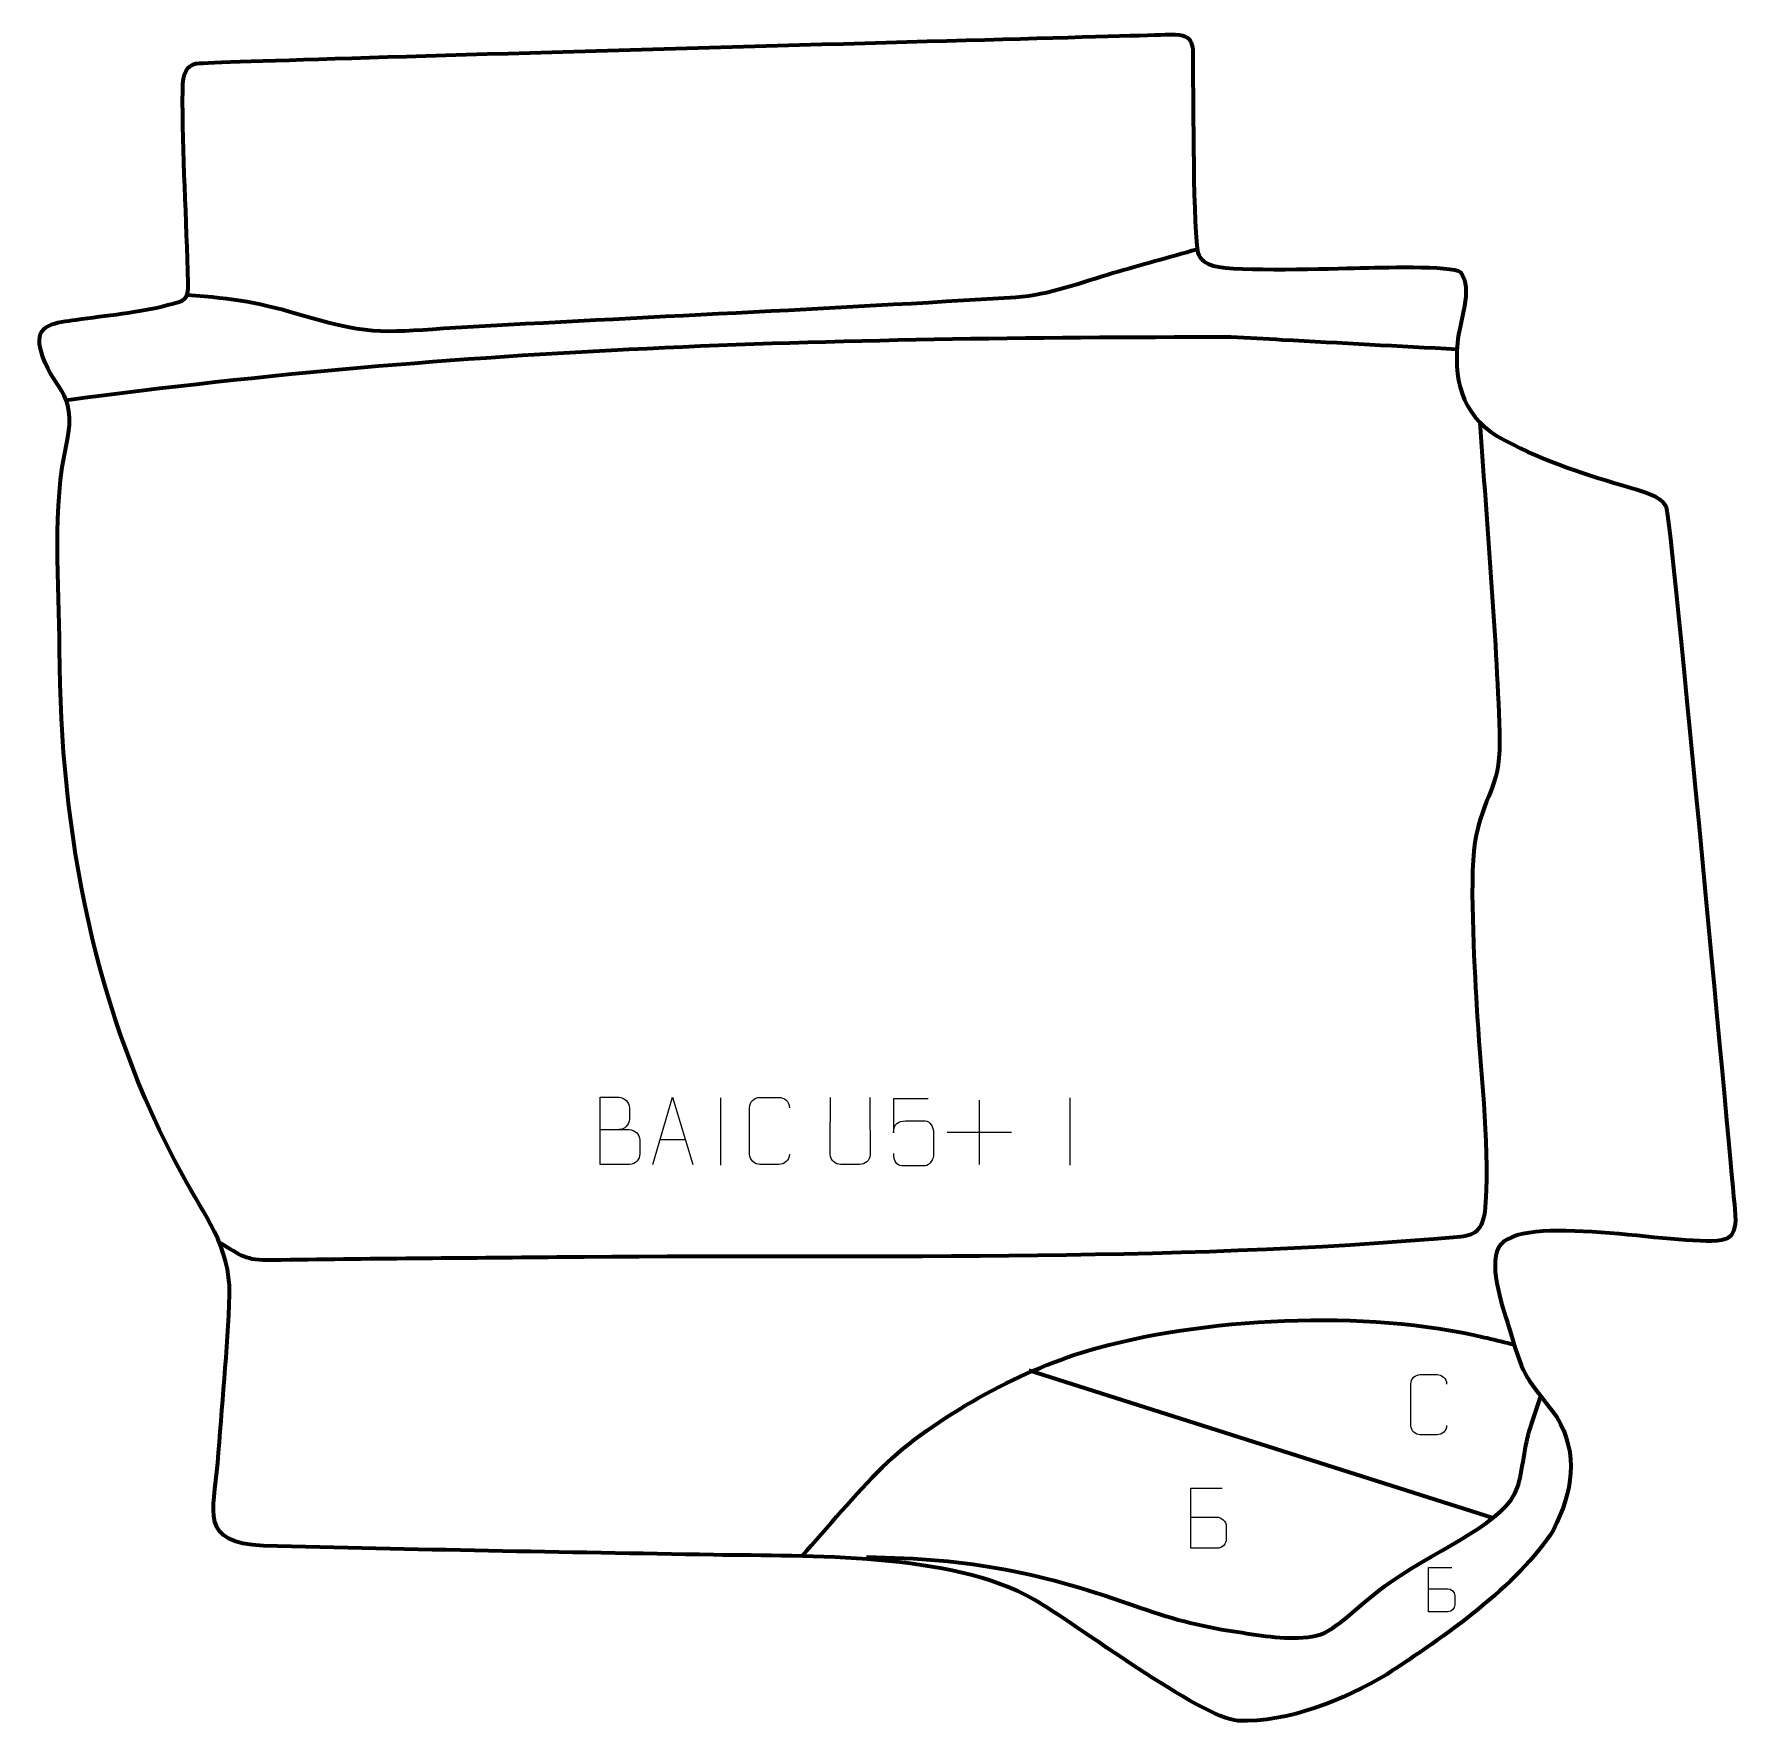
# Model space of a CAD drawing. Header units: millimetres. Extents: x 1280 to 1914, y -1 to 627.
import ezdxf

# ---------------------------------------------------------------- set-up
doc = ezdxf.new("R2010")
doc.units = ezdxf.units.MM
doc.header["$MEASUREMENT"] = 0
doc.layers.add('layer 1', color=7, linetype='Continuous')
doc.layers.add('layer 2', color=7, linetype='Continuous')

msp = doc.modelspace()

# ---------------------------------------------------------------- linework, layer by layer
at = {"layer": 'layer 1', "color": 142, "lineweight": 158}
for points, knots in [([(1336.7965, 529.6183), (1354.7417, 528.3241), (1363.5517, 526.8937), (1380.8679, 521.6995), (1380.8679, 521.6995), (1405.5784, 514.2873), (1411.7604, 516.0126), (1436.7675, 517.4625), (1436.7675, 517.4625), (1506.1761, 521.4627), (1575.6529, 524.4026), (1645.0353, 528.8174), (1645.0353, 528.8174), (1657.4736, 529.6089), (1669.2277, 534.3712), (1681.1008, 537.7814), (1681.1008, 537.7814), (1691.5424, 540.7413), (1701.9839, 543.7014), (1712.4254, 546.6613)], [0, 0, 0, 0, 0.16666667, 0.16666667, 0.16666667, 0.16666667, 0.33333333, 0.33333333, 0.33333333, 0.33333333, 0.5, 0.5, 0.5, 0.5, 0.66666667, 0.66666667, 0.66666667, 0.66666667, 1, 1, 1, 1]), ([(1291.8071, 490.4853), (1441.3556, 510.5228), (1573.9078, 513.9574), (1725.0414, 514.0009), (1725.0414, 514.0009), (1731.4049, 513.6549), (1737.7685, 513.309), (1744.1321, 512.9631), (1744.1321, 512.9631), (1765.7681, 511.7869), (1787.4043, 510.6106), (1809.0403, 509.4344)], [0, 0, 0, 0, 0.25, 0.25, 0.25, 0.25, 0.5, 0.5, 0.5, 0.5, 1, 1, 1, 1]), ([(1817.5834, 482.1903), (1820.127, 443.9227), (1823.5198, 405.2707), (1824.8431, 366.9751), (1824.8431, 366.9751), (1825.5411, 346.777), (1820.1498, 346.2385), (1816.125, 328.7988), (1816.125, 328.7988), (1813.3014, 315.8303), (1815.5551, 279.9413), (1816.2806, 265.7925), (1816.2806, 265.7925), (1817.6687, 242.2081), (1820.9493, 215.6131), (1819.6848, 192.2561), (1819.6848, 192.2561), (1819.1348, 182.0959), (1816.0985, 179.9775), (1810.4161, 179.4584), (1810.4161, 179.4584), (1702.6814, 169.6143), (1582.1653, 172.9006), (1474.3037, 171.7954), (1474.3037, 171.7954), (1439.0428, 171.4341), (1403.706, 171.2745), (1368.4546, 170.6907), (1368.4546, 170.6907), (1358.2578, 170.5154), (1357.024, 172.4065), (1348.731, 177.2422)], [0, 0, 0, 0, 0.11111111, 0.11111111, 0.11111111, 0.11111111, 0.22222222, 0.22222222, 0.22222222, 0.22222222, 0.33333333, 0.33333333, 0.33333333, 0.33333333, 0.44444444, 0.44444444, 0.44444444, 0.44444444, 0.55555556, 0.55555556, 0.55555556, 0.55555556, 0.66666667, 0.66666667, 0.66666667, 0.66666667, 0.77777778, 0.77777778, 0.77777778, 0.77777778, 1, 1, 1, 1]), ([(1565.3807, 60.6979), (1575.0402, 71.4153), (1585.195, 83.8062), (1595.4147, 93.7626), (1595.4147, 93.7626), (1614.5017, 112.3586), (1646.1077, 129.4414), (1671.4906, 136.9924), (1671.4906, 136.9924), (1713.8637, 149.5977), (1775.5759, 152.5322), (1819.3121, 142.0023), (1819.3121, 142.0023), (1819.3121, 142.0023), (1820.1935, 141.7901), (1820.1935, 141.7901), (1820.1935, 141.7901), (1823.5713, 140.9839), (1826.9493, 140.1781), (1830.3273, 139.373)], [0, 0, 0, 0, 0.16666667, 0.16666667, 0.16666667, 0.16666667, 0.33333333, 0.33333333, 0.33333333, 0.33333333, 0.5, 0.5, 0.5, 0.5, 0.66666667, 0.66666667, 0.66666667, 0.66666667, 1, 1, 1, 1]), ([(1589.4517, 60.2874), (1627.9638, 60.058), (1654.9323, 54.5124), (1691.2971, 41.5208), (1691.2971, 41.5208), (1704.5427, 36.7887), (1714.9721, 34.3008), (1729.1293, 32.2392), (1729.1293, 32.2392), (1738.4896, 30.8761), (1747.99, 29.1449), (1756.9244, 31.1779), (1756.9244, 31.1779), (1764.2645, 32.848), (1773.1785, 43.3633), (1784.4194, 51.1362), (1784.4194, 51.1362), (1804.1874, 64.8055), (1827.3771, 73.2187), (1831.5985, 86.3313), (1831.5985, 86.3313), (1833.2475, 91.4539), (1834.4848, 103.0921), (1836.1964, 108.1947), (1836.1964, 108.1947), (1837.5362, 112.1888), (1838.8859, 116.1797), (1840.2322, 120.1716)], [0, 0, 0, 0, 0.125, 0.125, 0.125, 0.125, 0.25, 0.25, 0.25, 0.25, 0.375, 0.375, 0.375, 0.375, 0.5, 0.5, 0.5, 0.5, 0.625, 0.625, 0.625, 0.625, 0.75, 0.75, 0.75, 0.75, 1, 1, 1, 1])]:
    msp.add_open_spline(points, degree=3, knots=knots, dxfattribs=at)
msp.add_open_spline([(1649.863, 129.8217), (1649.863, 129.8217), (1822.5068, 74.9036), (1822.5068, 74.9036)], degree=3, dxfattribs=at)
at = {"layer": 'layer 2', "color": 242, "lineweight": 158}
msp.add_open_spline([(1295.4368, 520.403), (1288.3573, 519.2306), (1279.8762, 519.2055), (1282.2418, 509.5844), (1282.2418, 509.5844), (1286.0964, 493.9074), (1296.2732, 494.8646), (1292.0775, 474.5826), (1292.0775, 474.5826), (1286.4972, 451.2259), (1289.1741, 421.8171), (1289.3683, 397.6538), (1289.3683, 397.6538), (1289.6049, 329.518), (1302.371, 262.2176), (1335.1311, 202.2509), (1335.1311, 202.2509), (1343.1184, 187.4917), (1352.7882, 175.7183), (1352.6019, 158.0625), (1352.6019, 158.0625), (1351.8145, 137.335), (1349.7587, 116.0801), (1348.1569, 95.3576), (1348.1569, 95.3576), (1346.7072, 76.8183), (1341.1869, 65.7137), (1365.174, 64.4875), (1365.174, 64.4875), (1420.937, 63.1072), (1476.7746, 62.1062), (1532.5484, 61.1541), (1532.5484, 61.1541), (1567.7287, 60.5618), (1621.0277, 62.1167), (1651.675, 44.5972), (1651.675, 44.5972), (1667.0038, 35.6792), (1713.8804, 0.4103), (1727.5764, -0.5007), (1727.5764, -0.5007), (1746.4546, -1.3175), (1766.94, 7.2686), (1782.9066, 16.7332), (1782.9066, 16.7332), (1803.5492, 30.1677), (1831.789, 49.6048), (1844.9324, 70.4934), (1844.9324, 70.4934), (1851.8999, 84.7309), (1854.6083, 98.3533), (1846.0027, 112.5582), (1846.0027, 112.5582), (1834.7672, 127.9405), (1834.3698, 124.9821), (1828.8737, 144.3658), (1828.8737, 144.3658), (1826.4446, 151.8601), (1820.5459, 168.192), (1824.5241, 175.3867), (1824.5241, 175.3867), (1832.0721, 189.0371), (1890.7887, 175.8242), (1907.4596, 178.1066), (1907.4596, 178.1066), (1913.8823, 178.9861), (1912.6501, 186.6293), (1912.1976, 191.5492), (1912.1976, 191.5492), (1912.1976, 191.5492), (1888.6934, 447.3365), (1886.7267, 451.1133), (1886.7267, 451.1133), (1884.76, 454.8901), (1877.8708, 456.6864), (1874.0375, 457.811), (1874.0375, 457.811), (1857.1477, 462.7702), (1842.3937, 467.3254), (1826.6895, 475.5848), (1826.6895, 475.5848), (1811.8415, 483.394), (1807.8207, 495.7303), (1809.2012, 511.7097), (1809.2012, 511.7097), (1809.8846, 519.62), (1815.1573, 531.7048), (1810.3089, 538.0367), (1810.3089, 538.0367), (1807.3876, 540.7841), (1778.7998, 539.7367), (1773.0692, 539.6293), (1773.0692, 539.6293), (1762.4315, 539.4562), (1727.3579, 538.135), (1718.5343, 540.4205), (1718.5343, 540.4205), (1715.7335, 541.2164), (1713.5328, 542.6757), (1712.7123, 545.264), (1712.7123, 545.264), (1710.9188, 550.9215), (1710.9311, 604.238), (1710.8197, 614.3466), (1710.8197, 614.3466), (1710.7341, 622.3033), (1711.9881, 626.5763), (1702.8128, 626.4422), (1702.8128, 626.4422), (1702.8128, 626.4422), (1343.2527, 616.4802), (1339.9944, 615.6324), (1339.9944, 615.6324), (1336.7361, 614.7846), (1335.2326, 612.4153), (1335.1415, 605.8309), (1335.1415, 605.8309), (1334.9569, 582.0362), (1336.6341, 557.7805), (1337.1931, 533.9314), (1337.1931, 533.9314), (1337.3435, 527.5122), (1335.9157, 527.5068), (1329.618, 525.8651), (1329.618, 525.8651), (1318.436, 522.9499), (1306.8473, 522.0467), (1295.4368, 520.403)], degree=3, knots=[0, 0, 0, 0, 0.03030303, 0.03030303, 0.03030303, 0.03030303, 0.06060606, 0.06060606, 0.06060606, 0.06060606, 0.09090909, 0.09090909, 0.09090909, 0.09090909, 0.12121212, 0.12121212, 0.12121212, 0.12121212, 0.15151515, 0.15151515, 0.15151515, 0.15151515, 0.18181818, 0.18181818, 0.18181818, 0.18181818, 0.21212121, 0.21212121, 0.21212121, 0.21212121, 0.24242424, 0.24242424, 0.24242424, 0.24242424, 0.27272727, 0.27272727, 0.27272727, 0.27272727, 0.3030303, 0.3030303, 0.3030303, 0.3030303, 0.33333333, 0.33333333, 0.33333333, 0.33333333, 0.36363636, 0.36363636, 0.36363636, 0.36363636, 0.39393939, 0.39393939, 0.39393939, 0.39393939, 0.42424242, 0.42424242, 0.42424242, 0.42424242, 0.45454545, 0.45454545, 0.45454545, 0.45454545, 0.48484848, 0.48484848, 0.48484848, 0.48484848, 0.51515152, 0.51515152, 0.51515152, 0.51515152, 0.54545455, 0.54545455, 0.54545455, 0.54545455, 0.57575758, 0.57575758, 0.57575758, 0.57575758, 0.60606061, 0.60606061, 0.60606061, 0.60606061, 0.63636364, 0.63636364, 0.63636364, 0.63636364, 0.66666667, 0.66666667, 0.66666667, 0.66666667, 0.6969697, 0.6969697, 0.6969697, 0.6969697, 0.72727273, 0.72727273, 0.72727273, 0.72727273, 0.75757576, 0.75757576, 0.75757576, 0.75757576, 0.78787879, 0.78787879, 0.78787879, 0.78787879, 0.81818182, 0.81818182, 0.81818182, 0.81818182, 0.84848485, 0.84848485, 0.84848485, 0.84848485, 0.87878788, 0.87878788, 0.87878788, 0.87878788, 0.90909091, 0.90909091, 0.90909091, 0.90909091, 0.93939394, 0.93939394, 0.93939394, 0.93939394, 1, 1, 1, 1], dxfattribs=at)
at = {"layer": 'layer 2', "color": 250, "lineweight": 9}
for points, knots in [([(1490.3597, 219.2809), (1493.9983, 219.2813), (1497.5854, 219.2813), (1501.2248, 219.2809), (1501.2248, 219.2809), (1503.2002, 219.2636), (1505.1238, 217.5275), (1505.1238, 215.4779), (1505.1238, 215.4779), (1505.1234, 214.3493), (1505.1234, 211.2999), (1505.1238, 210.171), (1505.1238, 210.171), (1505.1414, 208.3131), (1503.5993, 206.2992), (1501.2778, 206.3161), (1501.2778, 206.3161), (1497.638, 206.3165), (1493.9986, 206.3165), (1490.3597, 206.3161), (1490.3597, 206.3161), (1490.3597, 214.6344), (1490.3597, 222.9522), (1490.3597, 231.2697), (1490.3597, 231.2697), (1492.7334, 231.2697), (1495.1075, 231.2697), (1497.4817, 231.2697), (1497.4817, 231.2697), (1499.1625, 231.2873), (1501.2593, 229.3768), (1501.277, 227.4144), (1501.277, 227.4144), (1501.2766, 225.3483), (1501.2766, 225.2023), (1501.277, 223.1358), (1501.277, 223.1358), (1501.2943, 221.0697), (1499.4398, 219.2636), (1497.4298, 219.2809)], [0, 0, 0, 0, 0.09090909, 0.09090909, 0.09090909, 0.09090909, 0.18181818, 0.18181818, 0.18181818, 0.18181818, 0.27272727, 0.27272727, 0.27272727, 0.27272727, 0.36363636, 0.36363636, 0.36363636, 0.36363636, 0.45454545, 0.45454545, 0.45454545, 0.45454545, 0.54545455, 0.54545455, 0.54545455, 0.54545455, 0.63636364, 0.63636364, 0.63636364, 0.63636364, 0.72727273, 0.72727273, 0.72727273, 0.72727273, 0.81818182, 0.81818182, 0.81818182, 0.81818182, 1, 1, 1, 1]), ([(1509.9393, 206.3161), (1509.9393, 206.3161), (1517.3103, 231.2696), (1517.3103, 231.2696), (1517.3103, 231.2696), (1517.3103, 231.2696), (1524.8802, 206.3161), (1524.8802, 206.3161)], [0, 0, 0, 0, 0.33333333, 0.33333333, 0.33333333, 0.33333333, 1, 1, 1, 1]), ([(1560.7776, 210.1268), (1560.6378, 207.8034), (1558.9606, 206.3238), (1556.8129, 206.313), (1556.8129, 206.313), (1554.481, 206.3134), (1552.1491, 206.3134), (1549.8176, 206.313), (1549.8176, 206.313), (1547.8926, 206.2076), (1545.9205, 208.0921), (1545.9317, 210.1094), (1545.9317, 210.1094), (1545.9321, 215.8795), (1545.9321, 221.6492), (1545.9317, 227.4185), (1545.9317, 227.4185), (1545.9359, 229.5566), (1547.6826, 231.2758), (1549.835, 231.2623), (1549.835, 231.2623), (1552.1607, 231.2623), (1554.4868, 231.2623), (1556.8129, 231.2623), (1556.8129, 231.2623), (1558.7595, 231.2978), (1560.7509, 229.8063), (1560.7776, 227.3687)], [0, 0, 0, 0, 0.125, 0.125, 0.125, 0.125, 0.25, 0.25, 0.25, 0.25, 0.375, 0.375, 0.375, 0.375, 0.5, 0.5, 0.5, 0.5, 0.625, 0.625, 0.625, 0.625, 0.75, 0.75, 0.75, 0.75, 1, 1, 1, 1]), ([(1590.6818, 231.2668), (1590.6814, 225.7273), (1590.7772, 215.5255), (1590.7776, 209.9851), (1590.7776, 209.9851), (1590.6378, 207.7456), (1588.9606, 206.3194), (1586.8129, 206.3089), (1586.8129, 206.3089), (1584.481, 206.3093), (1582.1491, 206.3093), (1579.8176, 206.3089), (1579.8176, 206.3089), (1577.8926, 206.2074), (1575.9205, 208.0239), (1575.9317, 209.9684), (1575.9317, 209.9684), (1575.932, 215.5303), (1576.0274, 225.7057), (1576.027, 231.2668)], [0, 0, 0, 0, 0.16666667, 0.16666667, 0.16666667, 0.16666667, 0.33333333, 0.33333333, 0.33333333, 0.33333333, 0.5, 0.5, 0.5, 0.5, 0.66666667, 0.66666667, 0.66666667, 0.66666667, 1, 1, 1, 1]), ([(1612.351, 230.7578), (1612.351, 230.7578), (1599.4993, 230.7578), (1599.4993, 230.7578), (1599.4993, 230.7578), (1599.4996, 226.5272), (1599.4996, 222.2963), (1599.4993, 218.0651), (1599.4993, 218.0651), (1599.499, 221.3752), (1601.13, 222.447), (1603.942, 222.5075), (1603.942, 222.5075), (1606.3816, 222.5078), (1608.8211, 222.5078), (1611.2603, 222.5075), (1611.2603, 222.5075), (1612.9101, 222.5143), (1614.385, 220.1338), (1614.4135, 218.0651), (1614.4135, 218.0651), (1614.4132, 215.4778), (1614.4132, 212.8902), (1614.4135, 210.3025), (1614.4135, 210.3025), (1614.4597, 208.3431), (1612.9603, 205.9068), (1611.3344, 205.8483), (1611.3344, 205.8483), (1609.3779, 205.8486), (1604.4829, 205.8486), (1602.5259, 205.8483), (1602.5259, 205.8483), (1600.6804, 205.8395), (1599.5733, 207.8043), (1599.5525, 210.3554)], [0, 0, 0, 0, 0.1, 0.1, 0.1, 0.1, 0.2, 0.2, 0.2, 0.2, 0.3, 0.3, 0.3, 0.3, 0.4, 0.4, 0.4, 0.4, 0.5, 0.5, 0.5, 0.5, 0.6, 0.6, 0.6, 0.6, 0.7, 0.7, 0.7, 0.7, 0.8, 0.8, 0.8, 0.8, 1, 1, 1, 1]), ([(1805.1991, 109.2382), (1805.0739, 107.1572), (1803.5717, 105.832), (1801.648, 105.8223), (1801.648, 105.8223), (1799.5594, 105.8226), (1797.4708, 105.8226), (1795.3825, 105.8223), (1795.3825, 105.8223), (1793.6583, 105.7279), (1791.8919, 107.4158), (1791.9019, 109.2226), (1791.9019, 109.2226), (1791.9023, 114.3908), (1791.9023, 119.5585), (1791.9019, 124.7259), (1791.9019, 124.7259), (1791.9057, 126.641), (1793.4702, 128.1809), (1795.3981, 128.1688), (1795.3981, 128.1688), (1797.4811, 128.1688), (1799.5646, 128.1688), (1801.648, 128.1688), (1801.648, 128.1688), (1803.3915, 128.2006), (1805.1752, 126.8647), (1805.1991, 124.6813)], [0, 0, 0, 0, 0.125, 0.125, 0.125, 0.125, 0.25, 0.25, 0.25, 0.25, 0.375, 0.375, 0.375, 0.375, 0.5, 0.5, 0.5, 0.5, 0.625, 0.625, 0.625, 0.625, 0.75, 0.75, 0.75, 0.75, 1, 1, 1, 1]), ([(1709.9529, 75.2087), (1713.2119, 75.2091), (1716.4712, 75.2091), (1719.7309, 75.2087), (1719.7309, 75.2087), (1721.5003, 75.1932), (1723.2232, 73.6382), (1723.2232, 71.8024), (1723.2232, 71.8024), (1723.2228, 70.7916), (1723.2228, 68.0603), (1723.2232, 67.0492), (1723.2232, 67.0492), (1723.239, 65.3851), (1721.8577, 63.5813), (1719.7784, 63.5965), (1719.7784, 63.5965), (1716.5184, 63.5968), (1713.2587, 63.5968), (1709.9993, 63.5965), (1709.9993, 63.5965), (1709.9993, 71.0469), (1709.9993, 78.497), (1709.9993, 85.9468), (1709.9993, 85.9468), (1712.1254, 85.9468), (1719.5971, 85.9468), (1721.7235, 85.9468)], [0, 0, 0, 0, 0.125, 0.125, 0.125, 0.125, 0.25, 0.25, 0.25, 0.25, 0.375, 0.375, 0.375, 0.375, 0.5, 0.5, 0.5, 0.5, 0.625, 0.625, 0.625, 0.625, 0.75, 0.75, 0.75, 0.75, 1, 1, 1, 1]), ([(1798.3782, 48.5549), (1800.7872, 48.5552), (1803.1964, 48.5552), (1805.6059, 48.5549), (1805.6059, 48.5549), (1806.9138, 48.5435), (1808.1873, 47.394), (1808.1873, 46.037), (1808.1873, 46.037), (1808.1871, 45.2899), (1808.1871, 43.271), (1808.1873, 42.5236), (1808.1873, 42.5236), (1808.199, 41.2935), (1807.178, 39.9602), (1805.641, 39.9714), (1805.641, 39.9714), (1803.2313, 39.9716), (1800.8218, 39.9716), (1798.4125, 39.9714), (1798.4125, 39.9714), (1798.4125, 45.4786), (1798.4125, 50.9856), (1798.4125, 56.4923), (1798.4125, 56.4923), (1799.9841, 56.4923), (1805.507, 56.4923), (1807.0788, 56.4923)], [0, 0, 0, 0, 0.125, 0.125, 0.125, 0.125, 0.25, 0.25, 0.25, 0.25, 0.375, 0.375, 0.375, 0.375, 0.5, 0.5, 0.5, 0.5, 0.625, 0.625, 0.625, 0.625, 0.75, 0.75, 0.75, 0.75, 1, 1, 1, 1])]:
    msp.add_open_spline(points, degree=3, knots=knots, dxfattribs=at)
for points in [[(1535.1049, 231.0659), (1535.1049, 231.0659), (1535.1049, 206.0918), (1535.1049, 206.0918)], [(1631.3686, 230.2632), (1631.3686, 230.2632), (1631.3686, 206.2853), (1631.3686, 206.2853)], [(1665.1049, 231.0659), (1665.1049, 231.0659), (1665.1049, 206.0918), (1665.1049, 206.0918)], [(1512.6619, 215.5655), (1512.6619, 215.5655), (1522.1576, 215.5655), (1522.1576, 215.5655)], [(1619.3797, 218.2742), (1619.3797, 218.2742), (1643.3576, 218.2742), (1643.3576, 218.2742)]]:
    msp.add_open_spline(points, degree=3, dxfattribs=at)

doc.saveas('drawing.dxf')
